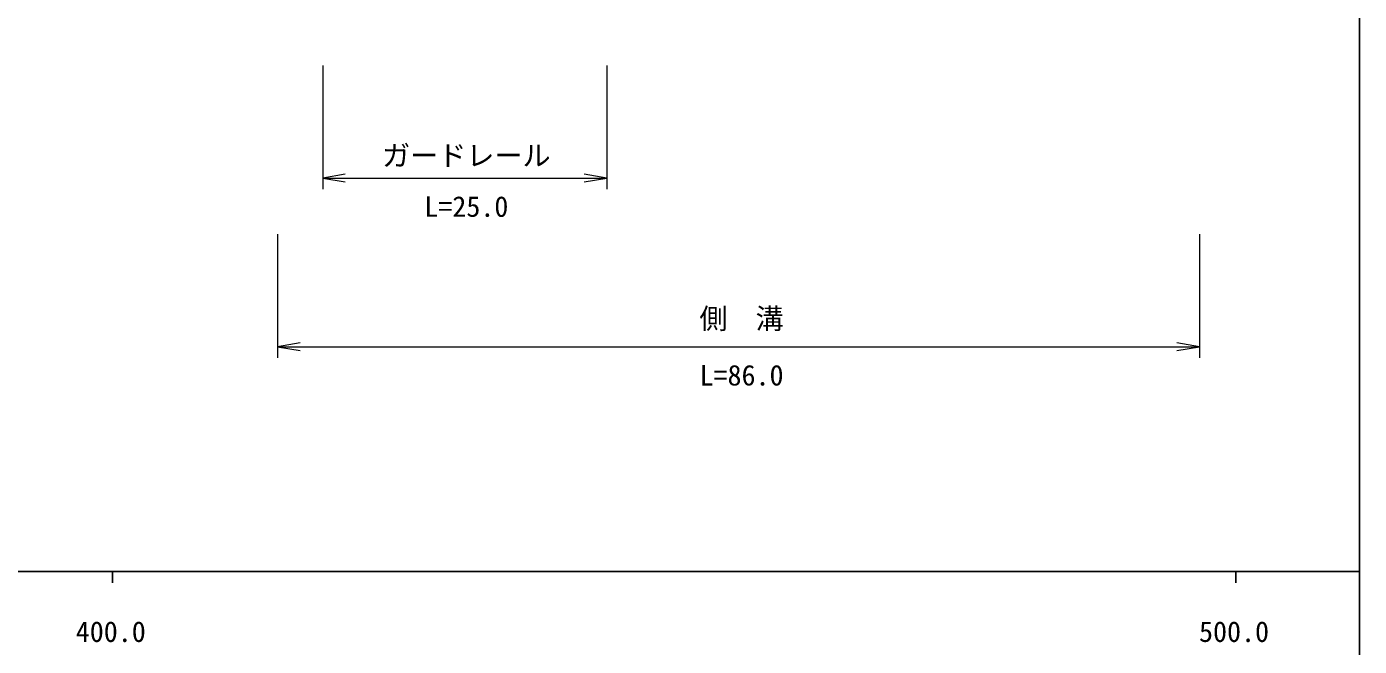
# Model space of a CAD drawing. Units: millimetres, scale not verified. Extents: x 40000 to 680000, y 20000 to 380000.
# Drawn here: x 460356 to 579000, y 198357 to 253458 of the extents above; entities that cross this region are included whole.
import ezdxf
from ezdxf.enums import TextEntityAlignment as Align

# ---------------------------------------------------------------- set-up
doc = ezdxf.new("R2010")
doc.units = ezdxf.units.MM
doc.header["$LTSCALE"] = 1000
doc.layers.add('M-STR-HTXT', color=7, linetype='Continuous', lineweight=13)
doc.layers.add('M-TTL-BAND', color=7, linetype='Continuous', lineweight=25)
doc.styles.add('ＭＳ ゴシック', font='')
doc.styles.get('ＭＳ ゴシック').set_extended_font_data('MS Gothic')

# ---------------------------------------------------------------- blocks, each defined once
blk = doc.blocks.new('open_arrow')
at = {"color": 0, "linetype": 'Continuous', "lineweight": -2}
blk.add_lwpolyline([(7.5, 1.25), (0, 0), (7.5, -1.25)], dxfattribs=at)

msp = doc.modelspace()

# ---------------------------------------------------------------- linework, layer by layer
at = {"layer": 'M-STR-HTXT'}
for p, q in [((486719, 250000), (486719, 239000)), ((512000, 250000), (512000, 239000)), ((486719, 240000), (512000, 240000)), ((482703, 235000), (482703, 224000)), ((564755, 235000), (564755, 224000)), ((482703, 225000), (564755, 225000))]:
    msp.add_line(p, q, dxfattribs=at)
at = {"layer": 'M-TTL-BAND'}
for p, q in [((579000, 20000), (579000, 370000)), ((40000, 205000), (579000, 205000)), ((468000, 205000), (468000, 204000)), ((568000, 205000), (568000, 204000))]:
    msp.add_line(p, q, dxfattribs=at)

# ---------------------------------------------------------------- block references
at = {"layer": 'M-STR-HTXT', "xscale": 267, "yscale": 267}
for p in [(486719, 240000), (482703, 225000)]:
    msp.add_blockref('open_arrow', p, dxfattribs=at)
at = {"layer": 'M-STR-HTXT', "xscale": 267, "yscale": 267, "rotation": 180}
for p in [(512000, 240000), (564755, 225000)]:
    msp.add_blockref('open_arrow', p, dxfattribs=at)

# ---------------------------------------------------------------- texts
at = {"layer": 'M-STR-HTXT', "style": 'ＭＳ ゴシック'}
for s, p in [('ガードレール', (499500, 242000)), ('側\u3000溝', (524000, 227500))]:
    msp.add_text(s, height=1833, dxfattribs=at).set_placement(p, align=Align.MIDDLE_CENTER)
for s, p in [('L=25.0', (499500, 236000)), ('L=86.0', (524000, 221000))]:
    msp.add_text(s, height=1833, dxfattribs=at).set_placement(p, align=Align.BOTTOM_CENTER)
at = {"layer": 'M-TTL-BAND', "style": 'ＭＳ ゴシック'}
for s, p in [('400.0', (467844, 198195)), ('500.0', (567844, 198195))]:
    msp.add_text(s, height=1833, dxfattribs=at).set_placement(p, align=Align.BOTTOM_CENTER)

doc.saveas('drawing.dxf')
